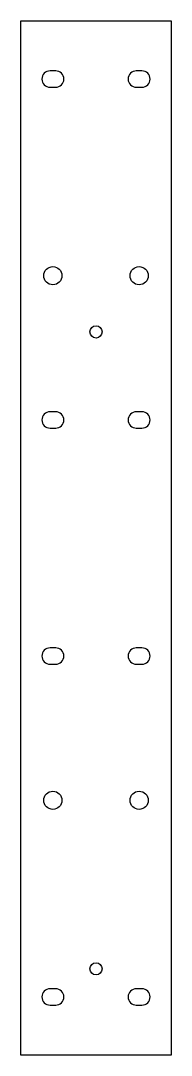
# Model space of a CAD drawing. Header units: millimetres. Extents: x 0 to 40, y 0 to 276.
import ezdxf

# ---------------------------------------------------------------- set-up
doc = ezdxf.new("R2010")
doc.units = ezdxf.units.MM
doc.layers.add('CUT', color=1, linetype='Continuous')

msp = doc.modelspace()

# ---------------------------------------------------------------- linework, layer by layer
at = {"layer": 'CUT'}
msp.add_lwpolyline([(-0.075, -0.075), (-0.075, 276.075), (40.075, 276.075), (40.075, -0.075)], close=True, dxfattribs=at)
for points in [[(7.75, 258.325), (9.25, 258.325, 1), (9.25, 262.675), (7.75, 262.675, 1)], [(30.75, 258.325), (32.25, 258.325, 1), (32.25, 262.675), (30.75, 262.675, 1)], [(7.75, 167.325), (9.25, 167.325, 1), (9.25, 171.675), (7.75, 171.675, 1)], [(30.75, 167.325), (32.25, 167.325, 1), (32.25, 171.675), (30.75, 171.675, 1)], [(7.75, 104.325), (9.25, 104.325, 1), (9.25, 108.675), (7.75, 108.675, 1)], [(30.75, 104.325), (32.25, 104.325, 1), (32.25, 108.675), (30.75, 108.675, 1)], [(7.75, 13.325), (9.25, 13.325, 1), (9.25, 17.675), (7.75, 17.675, 1)], [(30.75, 13.325), (32.25, 13.325, 1), (32.25, 17.675), (30.75, 17.675, 1)]]:
    msp.add_lwpolyline(points, format="xyb", close=True, dxfattribs=at)
for centre, radius in [((8.5, 208), 2.425), ((31.5, 208), 2.425), ((20, 193), 1.625), ((8.5, 68), 2.425), ((31.5, 68), 2.425), ((20, 23), 1.625)]:
    msp.add_circle(centre, radius, dxfattribs=at)

doc.saveas('drawing.dxf')
